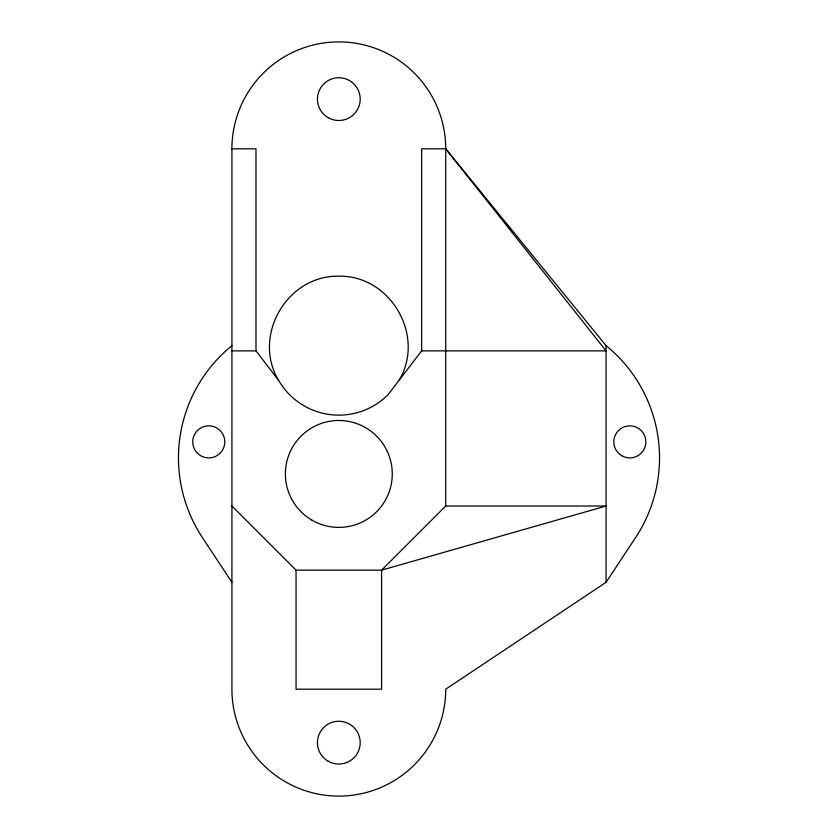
<?xml version="1.0" encoding="UTF-8"?>
<svg xmlns="http://www.w3.org/2000/svg" width="838" height="838" viewBox="0 0 838 838"><rect width="100%" height="100%" fill="white"/><g stroke="black" fill="none" stroke-linecap="round" stroke-linejoin="round"><path stroke-width="1.26" d="M399.003 380.4C425.777 336.017 390.644 275.178 338.824 276.173C287.005 275.178 251.871 336.017 278.645 380.4A69.491 69.491 0 0 0 387.952 394.792L421.661 350.871L421.661 148.808L445.722 148.808L606.084 345.654A144.586 144.586 0 0 1 634.879 538.656L606.084 582.295L445.722 689.192A106.908 106.908 0 0 1 338.824 796.1A106.908 106.908 0 0 1 231.917 689.192L231.917 148.808A106.908 106.908 0 0 1 338.824 41.9A106.908 106.908 0 0 1 445.722 148.808L606.084 350.871L421.661 350.871M445.722 148.808L445.722 506.016L381.583 570.154L381.583 689.192L296.055 689.192L296.055 570.154L231.917 506.016M231.917 148.808L255.988 148.808L255.988 350.871L278.645 380.4M231.917 350.871L255.988 350.871M445.722 506.016L606.084 506.016L381.583 570.154L296.055 570.154M231.917 582.295L203.121 538.656A144.586 144.586 0 0 1 231.917 345.654M606.084 345.654L606.084 582.295M197.433 453.211A16.037 16.037 0 0 0 224.259 446.026A16.037 16.037 0 0 0 204.619 426.385A16.037 16.037 0 0 0 197.433 453.211M621.817 455.757A16.037 16.037 0 0 0 645.868 441.867A16.037 16.037 0 0 0 621.817 427.988A16.037 16.037 0 0 0 621.817 455.757M328.129 761.166A21.379 21.379 0 0 0 360.204 742.646A21.379 21.379 0 0 0 328.129 724.126A21.379 21.379 0 0 0 328.129 761.166M328.129 117.634A21.379 21.379 0 0 0 360.204 99.114A21.379 21.379 0 0 0 328.129 80.605A21.379 21.379 0 0 0 328.129 117.634M312.092 520.23A53.454 53.454 0 0 0 392.278 473.941A53.454 53.454 0 0 0 312.092 427.652A53.454 53.454 0 0 0 312.092 520.23"/></g></svg>
